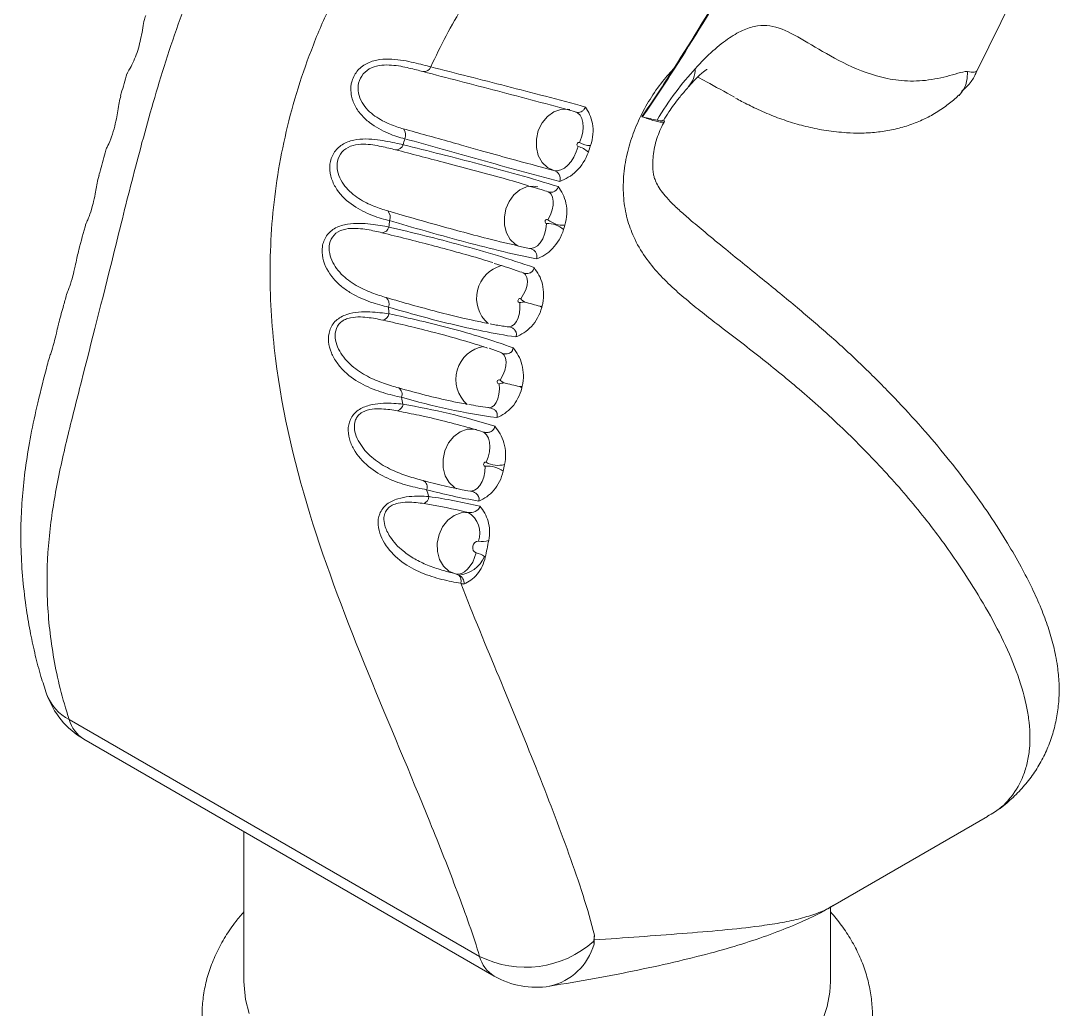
# Paper-space layout '_Isometric' of a CAD drawing. Header units: millimetres. Extents: x -15 to 40.7, y -23.2 to 50.
# Drawn here: x -12.33 to 12.46, y 14.44 to 38.03 of the extents above; entities that cross this region are included whole.
import ezdxf

# ---------------------------------------------------------------- set-up
doc = ezdxf.new("R2010")
doc.units = ezdxf.units.MM

psp = doc.layouts.new('_Isometric')

# ---------------------------------------------------------------- linework, layer by layer
at = {"color": 7, "linetype": 'Continuous', "lineweight": 15}
for p, q in [((10.49, 36.829), (11.871, 39.623)), ((10.487, 36.83), (10.491, 36.832)), ((0.89, 35.866), (0.924, 35.856)), ((0.922, 35.851), (0.943, 35.845)), ((-0.181, 32.598), (-0.224, 32.606)), ((-0.161, 32.6), (-0.18, 32.602)), ((-1.148, 30.223), (-0.845, 30.107)), ((-1.343, 28.237), (-1.305, 28.226)), ((-1.306, 28.221), (-1.292, 28.216)), ((-1.595, 26.806), (-1.655, 26.814)), ((-1.577, 26.808), (-1.594, 26.809)), ((-1.999, 24.847), (-1.952, 24.834)), ((-11.169, 21.356), (-1.376, 15.703)), ((-10.818, 20.887), (-1.025, 15.233)), ((7.059, 16.909), (10.75, 19.04)), ((-7, 18.682), (-7, 15.106)), ((7, 15.106), (7, 16.881))]:
    psp.add_line(p, q, dxfattribs=at)
at = {"color": 8, "linetype": 'Continuous', "lineweight": 15}
for p, q in [((-3.567, 33.495), (-3.143, 33.374)), ((-3.199, 28.694), (-3.334, 28.722))]:
    psp.add_line(p, q, dxfattribs=at)
at = {"color": 8, "linetype": 'Continuous', "lineweight": 15, "flags": 128}
for points in [[(0.395, 34.461), (0.242, 34.532), (0.116, 34.653), (0.026, 34.815), (-0.021, 35.006), (-0.021, 35.21), (0.025, 35.413), (0.115, 35.598), (0.241, 35.751), (0.394, 35.861), (0.562, 35.919), (0.731, 35.921), (0.776, 35.912)], [(0.944, 35.845), (0.963, 35.834), (1.022, 35.778), (1.065, 35.701), (1.091, 35.607), (1.098, 35.497), (1.086, 35.378), (1.056, 35.253), (1.009, 35.127)], [(-0.466, 32.662), (-0.528, 32.699), (-0.647, 32.817), (-0.734, 32.972), (-0.781, 33.153), (-0.785, 33.347), (-0.747, 33.542), (-0.668, 33.723), (-0.555, 33.878), (-0.415, 33.995), (-0.258, 34.067), (-0.095, 34.089), (0.015, 34.073)], [(0.289, 33.936), (0.329, 33.894), (0.366, 33.821), (0.383, 33.732), (0.38, 33.63), (0.356, 33.519), (0.313, 33.402), (0.252, 33.286)], [(-0.158, 32.598), (-0.145, 32.599), (-0.067, 32.619), (0.007, 32.665), (0.073, 32.735), (0.13, 32.827), (0.175, 32.937), (0.207, 33.061), (0.224, 33.194)], [(-0.304, 32), (-0.281, 31.973), (-0.248, 31.903), (-0.235, 31.818), (-0.244, 31.721), (-0.274, 31.615), (-0.325, 31.505), (-0.393, 31.395)], [(-0.657, 30.729), (-0.616, 30.743), (-0.551, 30.788), (-0.497, 30.857), (-0.455, 30.947), (-0.427, 31.055), (-0.414, 31.176), (-0.417, 31.307)], [(-0.823, 30.086), (-0.792, 30.052), (-0.757, 29.981), (-0.743, 29.894), (-0.749, 29.794), (-0.776, 29.686), (-0.823, 29.572), (-0.888, 29.459)], [(-1.132, 28.797), (-1.093, 28.81), (-1.03, 28.855), (-0.978, 28.923), (-0.938, 29.012), (-0.913, 29.119), (-0.903, 29.24), (-0.909, 29.37)], [(-1.921, 26.862), (-1.978, 26.894), (-2.106, 27.013), (-2.198, 27.174), (-2.247, 27.364), (-2.249, 27.568), (-2.205, 27.771), (-2.117, 27.958), (-1.992, 28.113), (-1.84, 28.225), (-1.672, 28.286), (-1.502, 28.29), (-1.451, 28.279)], [(-1.291, 28.217), (-1.27, 28.204), (-1.211, 28.149), (-1.167, 28.072), (-1.141, 27.977), (-1.133, 27.867), (-1.143, 27.747), (-1.173, 27.621), (-1.219, 27.495)], [(-1.574, 26.807), (-1.501, 26.827), (-1.43, 26.872), (-1.367, 26.942), (-1.315, 27.034), (-1.276, 27.144), (-1.25, 27.267), (-1.24, 27.4)]]:
    psp.add_lwpolyline(points, dxfattribs=at)
at = {"color": 7, "linetype": 'Continuous', "lineweight": 15, "flags": 128}
for points in [[(0.395, 34.461), (0.476, 34.454), (0.562, 34.473), (0.648, 34.517), (0.731, 34.585), (0.808, 34.675), (0.876, 34.782), (0.933, 34.903), (0.976, 35.033)], [(1.009, 35.127), (0.992, 35.131), (0.976, 35.127), (0.961, 35.114), (0.951, 35.097), (0.947, 35.076), (0.951, 35.057), (0.961, 35.042), (0.976, 35.033)], [(0.252, 33.286), (0.237, 33.292), (0.22, 33.291), (0.205, 33.282), (0.193, 33.266), (0.187, 33.246), (0.187, 33.226), (0.195, 33.209), (0.208, 33.198), (0.224, 33.194)], [(-0.393, 31.395), (-0.406, 31.403), (-0.422, 31.404), (-0.438, 31.397), (-0.451, 31.384), (-0.459, 31.366), (-0.461, 31.346), (-0.457, 31.328), (-0.447, 31.314), (-0.433, 31.307), (-0.417, 31.307)], [(-0.888, 29.459), (-0.902, 29.466), (-0.918, 29.466), (-0.933, 29.459), (-0.946, 29.445), (-0.953, 29.427), (-0.955, 29.407), (-0.95, 29.389), (-0.94, 29.376), (-0.925, 29.369), (-0.909, 29.37)], [(-1.219, 27.495), (-1.234, 27.499), (-1.251, 27.495), (-1.265, 27.483), (-1.275, 27.467), (-1.279, 27.447), (-1.277, 27.428), (-1.269, 27.412), (-1.256, 27.402), (-1.24, 27.4)], [(-1.952, 24.834), (-2.107, 24.899), (-2.236, 25.016), (-2.33, 25.175), (-2.382, 25.363), (-2.387, 25.566), (-2.344, 25.77), (-2.259, 25.957), (-2.136, 26.114), (-1.986, 26.229), (-1.819, 26.293), (-1.649, 26.3)], [(-1.403, 25.61), (-1.446, 25.605), (-1.487, 25.581), (-1.519, 25.541), (-1.537, 25.492), (-1.54, 25.439), (-1.526, 25.391), (-1.498, 25.355), (-1.459, 25.336)], [(-1.952, 24.834), (-1.882, 24.827), (-1.808, 24.844), (-1.734, 24.883), (-1.663, 24.943), (-1.598, 25.022), (-1.541, 25.116), (-1.494, 25.222), (-1.459, 25.336)], [(-6.873, 14.339), (-6.961, 14.678), (-6.998, 15.02), (-7, 15.106)], [(7, 15.106), (6.986, 14.849), (6.923, 14.508), (6.81, 14.171)]]:
    psp.add_lwpolyline(points, dxfattribs=at)
at = {"color": 7, "linetype": 'Continuous', "lineweight": 15}
for centre, radius, start, end in [((-2.702, 36.993), 0.174, 260.7148, 340.0275), ((3.198, 36.834), 0.0846, 33.7955, 46.1963), ((-3.353, 35.31), 0.213, 334.0659, 42.3844), ((-3.368, 35.13), 0.176, 265.373, 342.3864), ((-3.713, 33.349), 0.206, 335.42, 45.2371), ((-3.715, 33.156), 0.182, 272.4452, 345.4953), ((-3.731, 31.277), 0.197, 336.8053, 49.7558), ((-3.725, 31.075), 0.19, 281.1374, 348.9854), ((-3.411, 29.117), 0.185, 338.041, 55.6715), ((-3.401, 28.91), 0.199, 289.7313, 352.4616), ((-2.804, 26.905), 0.176, 338.8028, 61.264), ((-2.793, 26.697), 0.207, 295.9408, 354.9538), ((-1.96, 25.8), 0.589, 341.1684, 58.1381), ((-1.931, 25.528), 0.726, 274.4784, 337.1271), ((-2.022, 24.665), 0.203, 343.6643, 43.1394), ((-9.818, 22.619), 2, 198.9278, 240.0027), ((-0.279, 17.89), 2.447, 243.3525, 311.8218), ((1.428, 15.923), 0.186, 111.3257, 113.8215), ((1.465, 15.896), 0.204, 121.0434, 123.3908), ((-0.025, 16.965), 2, 240.0027, 279.2752)]:
    psp.add_arc(centre, radius, start, end, dxfattribs=at)
at = {"color": 8, "linetype": 'Continuous', "lineweight": 15}
for centre, radius, start, end in [((3.093, 36.898), 0.677, 319.0791, 359.3688), ((-0.644, 31.415), 0.804, 105.0729, 228.4322), ((-1.148, 29.476), 0.796, 98.9038, 228.9642), ((-10.659, 22.35), 1.118, 199.9965, 242.8491), ((-10.408, 21.559), 0.788, 194.9506, 238.6411), ((-0.012, 16.377), 1.419, 282.5393, 344.4666), ((-0.616, 15.906), 0.788, 194.9506, 238.6411)]:
    psp.add_arc(centre, radius, start, end, dxfattribs=at)
at = {"color": 7, "linetype": 'Continuous', "lineweight": 15}
for points, knots in [([(-2.322, 46.65), (-2.851, 46.272), (-3.367, 45.857), (-4.37, 44.937), (-4.856, 44.432), (-5.556, 43.592), (-5.784, 43.3), (-6.216, 42.703), (-6.422, 42.397), (-6.816, 41.768), (-7.004, 41.446), (-7.361, 40.787), (-7.532, 40.448), (-8.006, 39.435), (-8.279, 38.757), (-8.644, 37.742), (-8.758, 37.403), (-8.972, 36.735), (-9.071, 36.406), (-9.354, 35.434), (-9.521, 34.807), (-9.833, 33.591), (-9.976, 33.01), (-10.387, 31.354), (-10.641, 30.359), (-10.997, 28.961), (-11.112, 28.512), (-11.322, 27.637), (-11.417, 27.21), (-11.572, 26.358), (-11.632, 25.933), (-11.701, 25.071), (-11.71, 24.632), (-11.669, 23.733), (-11.618, 23.275), (-11.495, 22.572), (-11.445, 22.335), (-11.325, 21.852), (-11.255, 21.607), (-11.169, 21.356)], [0, 0, 0, 0, 0.0625, 0.0625, 0.125, 0.125, 0.15625, 0.15625, 0.1875, 0.1875, 0.21875, 0.21875, 0.25, 0.25, 0.3125, 0.3125, 0.34375, 0.34375, 0.375, 0.375, 0.4375, 0.4375, 0.5, 0.5, 0.625, 0.625, 0.6875, 0.6875, 0.75, 0.75, 0.8125, 0.8125, 0.875, 0.875, 0.9375, 0.9375, 0.96875, 0.96875, 1, 1, 1, 1]), ([(-1.376, 15.703), (-1.447, 15.945), (-1.531, 16.198), (-1.711, 16.716), (-1.809, 16.981), (-2.113, 17.787), (-2.332, 18.344), (-3.025, 20.053), (-3.535, 21.243), (-4.539, 23.703), (-5.032, 24.976), (-5.823, 27.563), (-6.128, 28.878), (-6.351, 30.902), (-6.386, 31.589), (-6.362, 32.971), (-6.303, 33.663), (-6.084, 35.043), (-5.924, 35.733), (-5.599, 36.774), (-5.476, 37.121), (-5.207, 37.805), (-5.06, 38.143), (-4.741, 38.812), (-4.569, 39.143), (-4.199, 39.798), (-4.002, 40.122), (-3.388, 41.057), (-2.946, 41.642), (-2.24, 42.467), (-1.996, 42.734), (-1.499, 43.248), (-1.247, 43.491), (-0.485, 44.188), (0.034, 44.606), (0.562, 44.984)], [0, 0, 0, 0, 0.03125, 0.03125, 0.0625, 0.0625, 0.125, 0.125, 0.25, 0.25, 0.375, 0.375, 0.5, 0.5, 0.5625, 0.5625, 0.625, 0.625, 0.6875, 0.6875, 0.71875, 0.71875, 0.75, 0.75, 0.78125, 0.78125, 0.8125, 0.8125, 0.875, 0.875, 0.90625, 0.90625, 0.9375, 0.9375, 1, 1, 1, 1]), ([(1.356, 42.036), (0.976, 41.713), (0.601, 41.362), (0.051, 40.787), (-0.131, 40.589), (-0.482, 40.182), (-0.654, 39.973), (-1.154, 39.329), (-1.469, 38.878), (-2.053, 37.923), (-2.313, 37.433), (-2.539, 36.933)], [0, 0, 0, 0, 0.25, 0.25, 0.375, 0.375, 0.5, 0.5, 0.75, 0.75, 1, 1, 1, 1]), ([(-9.345, 38.156), (-9.352, 38.138), (-9.376, 38.082), (-9.402, 37.925), (-9.44, 37.709), (-9.489, 37.481), (-9.553, 37.261), (-9.636, 37.054), (-9.732, 36.869), (-9.79, 36.788), (-9.787, 36.768), (-9.787, 36.768)], [0, 0, 0, 0, 0.052466, 0.1680616, 0.2804939, 0.3838326, 0.4936367, 0.6200056, 0.7704466, 0.9951172, 1, 1, 1, 1]), ([(3.771, 36.89), (3.916, 37.052), (4.057, 37.193), (4.329, 37.436), (4.461, 37.539), (4.71, 37.707), (4.827, 37.771), (5.049, 37.866), (5.155, 37.896), (5.462, 37.941), (5.649, 37.908), (6.036, 37.759), (6.238, 37.642), (6.682, 37.377), (6.925, 37.229), (7.466, 36.948), (7.764, 36.814), (8.266, 36.671), (8.441, 36.634), (8.809, 36.593), (9.002, 36.589), (9.391, 36.621), (9.586, 36.659), (9.865, 36.731), (9.955, 36.758), (10.124, 36.803), (10.203, 36.822), (10.269, 36.826)], [0, 0, 0, 0, 0.0625, 0.0625, 0.125, 0.125, 0.1875, 0.1875, 0.25, 0.25, 0.375, 0.375, 0.5, 0.5, 0.625, 0.625, 0.75, 0.75, 0.8125, 0.8125, 0.875, 0.875, 0.9375, 0.9375, 0.96875, 0.96875, 1, 1, 1, 1]), ([(-3.162, 35.217), (-3.281, 35.246), (-3.415, 35.288), (-3.705, 35.412), (-3.859, 35.494), (-4.074, 35.661), (-4.143, 35.725), (-4.266, 35.867), (-4.32, 35.947), (-4.404, 36.119), (-4.433, 36.213), (-4.455, 36.406), (-4.448, 36.505), (-4.393, 36.692), (-4.345, 36.779), (-4.215, 36.924), (-4.133, 36.983), (-3.954, 37.067), (-3.856, 37.093), (-3.661, 37.121), (-3.562, 37.122), (-3.278, 37.107), (-3.101, 37.071), (-2.791, 36.999), (-2.653, 36.962), (-2.539, 36.933)], [0, 0, 0, 0, 0.125, 0.125, 0.25, 0.25, 0.3125, 0.3125, 0.375, 0.375, 0.4375, 0.4375, 0.5, 0.5, 0.5625, 0.5625, 0.625, 0.625, 0.6875, 0.6875, 0.75, 0.75, 0.875, 0.875, 1, 1, 1, 1]), ([(-2.73, 36.821), (-2.826, 36.846), (-2.937, 36.876), (-3.185, 36.934), (-3.324, 36.963), (-3.551, 36.98), (-3.632, 36.981), (-3.794, 36.964), (-3.877, 36.945), (-4.029, 36.877), (-4.099, 36.827), (-4.207, 36.702), (-4.244, 36.627), (-4.282, 36.468), (-4.281, 36.387), (-4.251, 36.228), (-4.221, 36.154), (-4.103, 35.951), (-3.99, 35.843), (-3.755, 35.676), (-3.633, 35.614), (-3.402, 35.517), (-3.294, 35.481), (-3.196, 35.454)], [0, 0, 0, 0, 0.125, 0.125, 0.25, 0.25, 0.3125, 0.3125, 0.375, 0.375, 0.4375, 0.4375, 0.5, 0.5, 0.5625, 0.5625, 0.625, 0.625, 0.75, 0.75, 0.875, 0.875, 1, 1, 1, 1]), ([(-2.539, 36.933), (-1.948, 36.783), (-1.347, 36.63), (-0.117, 36.314), (0.51, 36.151), (1.148, 35.975)], [0, 0, 0, 0, 0.5, 0.5, 1, 1, 1, 1]), ([(-9.792, 36.77), (-9.838, 36.612), (-9.891, 36.433), (-9.938, 36.262), (-9.944, 36.241)], [0, 0, 0, 0, 0.881373, 1, 1, 1, 1]), ([(0.89, 35.866), (0.268, 36.039), (-0.345, 36.2), (-1.552, 36.516), (-2.146, 36.67), (-2.73, 36.821)], [0, 0, 0, 0, 0.5, 0.5, 1, 1, 1, 1]), ([(2.496, 35.746), (2.627, 35.932), (2.757, 36.119), (3.01, 36.503), (3.133, 36.7), (3.257, 36.895)], [0, 0, 0, 0, 0.5, 0.5, 1, 1, 1, 1]), ([(3.269, 36.881), (3.145, 36.688), (3.021, 36.494), (2.77, 36.113), (2.642, 35.926), (2.514, 35.74)], [0, 0, 0, 0, 0.5, 0.5, 1, 1, 1, 1]), ([(2.86, 35.658), (3.001, 35.9), (3.151, 36.123), (3.458, 36.532), (3.616, 36.719), (3.771, 36.89)], [0, 0, 0, 0, 0.5, 0.5, 1, 1, 1, 1]), ([(3.609, 36.457), (3.613, 36.463), (3.669, 36.529), (3.759, 36.622), (3.873, 36.733), (3.963, 36.81), (4.026, 36.857), (4.057, 36.876), (4.053, 36.874), (4.052, 36.873)], [0, 0, 0, 0, 0.01783, 0.212077, 0.378457, 0.555888, 0.738384, 0.923794, 1, 1, 1, 1]), ([(4.711, 36.21), (4.478, 36.337), (4.163, 36.508), (3.899, 36.653), (3.831, 36.69)], [0, 0, 0, 0, 0.742803, 1, 1, 1, 1]), ([(10.127, 36.352), (10.127, 36.352), (10.126, 36.351), (10.129, 36.353), (10.135, 36.359), (10.143, 36.364), (10.153, 36.372), (10.168, 36.385), (10.189, 36.402), (10.257, 36.461), (10.33, 36.54), (10.4, 36.642), (10.449, 36.736), (10.474, 36.793), (10.489, 36.827)], [0, 0, 0, 0, 0.00147, 0.056374, 0.079193, 0.099106, 0.118254, 0.138859, 0.183838, 0.226835, 0.523255, 0.74573, 0.84472, 1, 1, 1, 1]), ([(3.013, 35.656), (3.055, 35.724), (3.137, 35.855), (3.263, 36.035), (3.402, 36.215), (3.517, 36.351), (3.592, 36.434), (3.607, 36.452)], [0, 0, 0, 0, 0.213806, 0.411786, 0.629416, 0.921371, 1, 1, 1, 1]), ([(-9.94, 36.24), (-9.953, 36.188), (-9.978, 36.086), (-10.01, 35.89), (-10.048, 35.671), (-10.104, 35.426), (-10.191, 35.172), (-10.264, 35.02), (-10.299, 34.955), (-10.298, 34.944), (-10.298, 34.944)], [0, 0, 0, 0, 0.105569, 0.208595, 0.305406, 0.438052, 0.610408, 0.838447, 0.991336, 1, 1, 1, 1]), ([(4.734, 36.188), (4.781, 36.162), (4.932, 36.08), (5.232, 35.93), (5.622, 35.76), (6.038, 35.611), (6.459, 35.494), (6.908, 35.406), (7.323, 35.361), (7.723, 35.348), (8.087, 35.367), (8.456, 35.423), (8.81, 35.515), (9.138, 35.638), (9.455, 35.794), (9.738, 35.981), (9.941, 36.14), (10.037, 36.235), (10.057, 36.255)], [0, 0, 0, 0, 0.037506, 0.121069, 0.210973, 0.293493, 0.374234, 0.453398, 0.539592, 0.594912, 0.658412, 0.716809, 0.774238, 0.83103, 0.881428, 0.936792, 0.986942, 1, 1, 1, 1]), ([(10.068, 36.253), (10.089, 36.278), (10.111, 36.304), (10.136, 36.343), (10.136, 36.344)], [0, 0, 0, 0, 0.979102, 1, 1, 1, 1]), ([(1.272, 35.054), (1.334, 35.235), (1.347, 35.423), (1.305, 35.66), (1.281, 35.731), (1.221, 35.86), (1.185, 35.919), (1.148, 35.975)], [0, 0, 0, 0, 0.5, 0.5, 0.75, 0.75, 1, 1, 1, 1]), ([(2.496, 35.746), (2.5, 35.745), (2.582, 35.715), (2.725, 35.666), (2.88, 35.624), (2.979, 35.61), (3.038, 35.616), (3.034, 35.641), (3.032, 35.655)], [0, 0, 0, 0, 0.009606, 0.221274, 0.432974, 0.617467, 0.801993, 1, 1, 1, 1]), ([(10.932, 19.162), (10.942, 19.167), (11.068, 19.244), (11.285, 19.426), (11.573, 19.705), (11.821, 20.015), (12.029, 20.346), (12.197, 20.697), (12.324, 21.063), (12.41, 21.441), (12.456, 21.83), (12.46, 22.224), (12.426, 22.588), (12.375, 22.876), (12.305, 23.189), (12.195, 23.567), (12.024, 24.026), (11.808, 24.508), (11.538, 25.028), (11.205, 25.605), (10.795, 26.249), (10.313, 26.931), (9.777, 27.624), (9.182, 28.327), (8.526, 29.042), (7.808, 29.765), (7.042, 30.475), (6.239, 31.163), (5.389, 31.86), (4.632, 32.469), (4.04, 32.956), (3.66, 33.274), (3.381, 33.519), (3.174, 33.718), (3.016, 33.895), (2.906, 34.047), (2.834, 34.182), (2.795, 34.28), (2.773, 34.378), (2.757, 34.508), (2.755, 34.67), (2.771, 34.859), (2.809, 35.064), (2.869, 35.27), (2.945, 35.463), (3.007, 35.576), (3.037, 35.63)], [0, 0, 0, 0, 0.001444, 0.019071, 0.036384, 0.053469, 0.070413, 0.087284, 0.104167, 0.121152, 0.13833, 0.155789, 0.173605, 0.185847, 0.196951, 0.219013, 0.242131, 0.267516, 0.295754, 0.32777, 0.366705, 0.40676, 0.448425, 0.491847, 0.537182, 0.584559, 0.634421, 0.681656, 0.733214, 0.790919, 0.822425, 0.847063, 0.864807, 0.882235, 0.897746, 0.912046, 0.926232, 0.936978, 0.944399, 0.95208, 0.960055, 0.968329, 0.976741, 0.984988, 0.99285, 1, 1, 1, 1]), ([(3.005, 35.661), (3, 35.653), (2.99, 35.64), (2.935, 35.643), (2.885, 35.653), (2.86, 35.658)], [0, 0, 0, 0, 0.38871, 0.692505, 1, 1, 1, 1]), ([(-3.525, 33.263), (-3.65, 33.292), (-3.788, 33.332), (-4.083, 33.447), (-4.24, 33.523), (-4.535, 33.723), (-4.676, 33.851), (-4.833, 34.085), (-4.877, 34.171), (-4.936, 34.349), (-4.953, 34.445), (-4.949, 34.632), (-4.93, 34.727), (-4.85, 34.897), (-4.79, 34.974), (-4.639, 35.094), (-4.549, 35.138), (-4.357, 35.195), (-4.257, 35.208), (-3.966, 35.218), (-3.784, 35.192), (-3.463, 35.134), (-3.321, 35.102), (-3.2, 35.076)], [0, 0, 0, 0, 0.125, 0.125, 0.25, 0.25, 0.375, 0.375, 0.4375, 0.4375, 0.5, 0.5, 0.5625, 0.5625, 0.625, 0.625, 0.6875, 0.6875, 0.75, 0.75, 0.875, 0.875, 1, 1, 1, 1]), ([(0.541, 34.2), (-0.107, 34.364), (-0.737, 34.54), (-1.969, 34.885), (-2.571, 35.056), (-3.162, 35.217)], [0, 0, 0, 0, 0.5, 0.5, 1, 1, 1, 1]), ([(-3.383, 34.954), (-3.483, 34.979), (-3.596, 35.008), (-3.852, 35.061), (-3.995, 35.087), (-4.232, 35.087), (-4.315, 35.08), (-4.479, 35.035), (-4.557, 34.996), (-4.68, 34.887), (-4.725, 34.817), (-4.775, 34.667), (-4.781, 34.588), (-4.758, 34.355), (-4.686, 34.209), (-4.498, 33.969), (-4.38, 33.872), (-4.14, 33.717), (-4.015, 33.657), (-3.781, 33.561), (-3.67, 33.525), (-3.567, 33.495)], [0, 0, 0, 0, 0.125, 0.125, 0.25, 0.25, 0.3125, 0.3125, 0.375, 0.375, 0.4375, 0.4375, 0.5, 0.5, 0.625, 0.625, 0.75, 0.75, 0.875, 0.875, 1, 1, 1, 1]), ([(-0.207, 34.098), (-0.41, 34.158), (-0.856, 34.289), (-1.535, 34.472), (-2.396, 34.7), (-3.006, 34.857), (-3.383, 34.954)], [0, 0, 0, 0, 0.187343, 0.411765, 0.636219, 1, 1, 1, 1]), ([(-3.2, 35.076), (-2.605, 34.927), (-1.998, 34.774), (-0.762, 34.448), (-0.134, 34.275), (0.501, 34.076)], [0, 0, 0, 0, 0.5, 0.5, 1, 1, 1, 1]), ([(-1.809, 35.067), (-1.66, 35.025), (-1.274, 34.916), (-0.544, 34.711), (0.048, 34.553), (0.395, 34.461)], [0, 0, 0, 0, 0.207762, 0.537117, 1, 1, 1, 1]), ([(-10.298, 34.944), (-10.341, 34.786), (-10.396, 34.581), (-10.449, 34.386), (-10.461, 34.341)], [0, 0, 0, 0, 0.7697587, 1, 1, 1, 1]), ([(1.22, 34.901), (1.159, 34.722), (1.055, 34.562), (0.872, 34.384), (0.808, 34.337), (0.676, 34.258), (0.607, 34.227), (0.541, 34.2)], [0, 0, 0, 0, 0.5, 0.5, 0.75, 0.75, 1, 1, 1, 1]), ([(0.541, 34.2), (0.56, 34.254), (0.552, 34.316), (0.495, 34.412), (0.448, 34.447), (0.395, 34.461)], [0, 0, 0, 0, 0.5, 0.5, 1, 1, 1, 1]), ([(-10.458, 34.34), (-10.467, 34.309), (-10.489, 34.229), (-10.517, 34.074), (-10.555, 33.871), (-10.607, 33.629), (-10.669, 33.431), (-10.721, 33.299), (-10.756, 33.225), (-10.761, 33.205), (-10.763, 33.196)], [0, 0, 0, 0, 0.061977, 0.158139, 0.253043, 0.398967, 0.602936, 0.742821, 0.887285, 1, 1, 1, 1]), ([(-0.173, 34.082), (-0.083, 34.056), (0.061, 34.015), (0.207, 33.968), (0.263, 33.95)], [0, 0, 0, 0, 0.61947, 1, 1, 1, 1]), ([(0.66, 33.152), (0.714, 33.332), (0.72, 33.519), (0.669, 33.758), (0.644, 33.829), (0.579, 33.961), (0.54, 34.02), (0.501, 34.076)], [0, 0, 0, 0, 0.5, 0.5, 0.75, 0.75, 1, 1, 1, 1]), ([(0.259, 33.949), (0.268, 33.946), (0.282, 33.942), (0.284, 33.939), (0.285, 33.938)], [0, 0, 0, 0, 0.663457, 1, 1, 1, 1]), ([(-0.019, 32.348), (-0.632, 32.473), (-1.23, 32.622), (-2.397, 32.936), (-2.967, 33.1), (-3.525, 33.263)], [0, 0, 0, 0, 0.5, 0.5, 1, 1, 1, 1]), ([(-3.143, 33.374), (-2.896, 33.303), (-2.44, 33.171), (-1.756, 32.984), (-1.034, 32.794), (-0.518, 32.674), (-0.224, 32.606)], [0, 0, 0, 0, 0.261973, 0.48455, 0.707164, 1, 1, 1, 1]), ([(-10.77, 33.198), (-10.829, 32.981), (-10.891, 32.754), (-10.949, 32.541), (-10.951, 32.532)], [0, 0, 0, 0, 0.958872, 1, 1, 1, 1]), ([(-3.55, 31.2), (-3.682, 31.229), (-3.825, 31.268), (-4.127, 31.373), (-4.288, 31.442), (-4.517, 31.579), (-4.592, 31.629), (-4.734, 31.745), (-4.802, 31.81), (-4.983, 32.02), (-5.078, 32.189), (-5.136, 32.459), (-5.141, 32.553), (-5.114, 32.734), (-5.082, 32.823), (-4.974, 32.978), (-4.899, 33.042), (-4.724, 33.136), (-4.627, 33.164), (-4.432, 33.196), (-4.335, 33.2), (-4.151, 33.197), (-4.063, 33.189), (-3.814, 33.161), (-3.667, 33.134), (-3.539, 33.111)], [0, 0, 0, 0, 0.125, 0.125, 0.25, 0.25, 0.3125, 0.3125, 0.375, 0.375, 0.5, 0.5, 0.5625, 0.5625, 0.625, 0.625, 0.6875, 0.6875, 0.75, 0.75, 0.8125, 0.8125, 0.875, 0.875, 1, 1, 1, 1]), ([(-3.707, 32.975), (-3.813, 33.001), (-3.931, 33.028), (-4.13, 33.061), (-4.201, 33.071), (-4.349, 33.081), (-4.429, 33.082), (-4.592, 33.062), (-4.677, 33.04), (-4.825, 32.955), (-4.884, 32.892), (-4.954, 32.751), (-4.967, 32.673), (-4.965, 32.521), (-4.949, 32.444), (-4.898, 32.3), (-4.862, 32.231), (-4.778, 32.103), (-4.729, 32.044), (-4.57, 31.88), (-4.447, 31.791), (-4.198, 31.647), (-4.07, 31.59), (-3.828, 31.496), (-3.712, 31.459), (-3.604, 31.427)], [0, 0, 0, 0, 0.125, 0.125, 0.1875, 0.1875, 0.25, 0.25, 0.3125, 0.3125, 0.375, 0.375, 0.4375, 0.4375, 0.5, 0.5, 0.5625, 0.5625, 0.625, 0.625, 0.75, 0.75, 0.875, 0.875, 1, 1, 1, 1]), ([(-1.061, 32.261), (-1.149, 32.289), (-1.438, 32.381), (-1.926, 32.515), (-2.524, 32.677), (-3.119, 32.829), (-3.511, 32.926), (-3.707, 32.975)], [0, 0, 0, 0, 0.098314, 0.323714, 0.549154, 0.774566, 1, 1, 1, 1]), ([(-3.539, 33.111), (-2.975, 32.977), (-2.402, 32.836), (-1.245, 32.522), (-0.661, 32.35), (-0.077, 32.143)], [0, 0, 0, 0, 0.5, 0.5, 1, 1, 1, 1]), ([(0.63, 33.053), (0.576, 32.875), (0.481, 32.715), (0.305, 32.536), (0.243, 32.487), (0.114, 32.407), (0.047, 32.375), (-0.019, 32.348)], [0, 0, 0, 0, 0.5, 0.5, 0.75, 0.75, 1, 1, 1, 1]), ([(-10.947, 32.531), (-10.947, 32.529), (-10.963, 32.479), (-10.99, 32.352), (-11.035, 32.144), (-11.093, 31.895), (-11.153, 31.707), (-11.202, 31.589), (-11.214, 31.557), (-11.22, 31.541)], [0, 0, 0, 0, 0.004456, 0.100002, 0.2203032, 0.389723, 0.6411308, 0.8188485, 1, 1, 1, 1]), ([(-1.028, 32.244), (-0.852, 32.191), (-0.619, 32.12), (-0.386, 32.035), (-0.328, 32.014)], [0, 0, 0, 0, 0.752288, 1, 1, 1, 1]), ([(-0.333, 32.014), (-0.321, 32.008), (-0.305, 32), (-0.307, 32.002), (-0.307, 32.002)], [0, 0, 0, 0, 0.819637, 1, 1, 1, 1]), ([(0.116, 31.221), (0.163, 31.4), (0.162, 31.584), (0.104, 31.824), (0.076, 31.896), (0.007, 32.028), (-0.035, 32.087), (-0.077, 32.143)], [0, 0, 0, 0, 0.5, 0.5, 0.75, 0.75, 1, 1, 1, 1]), ([(-11.222, 31.541), (-11.249, 31.441), (-11.315, 31.202), (-11.377, 30.977), (-11.413, 30.846)], [0, 0, 0, 0, 0.417072, 1, 1, 1, 1]), ([(-3.604, 31.427), (-3.403, 31.369), (-3.001, 31.253), (-2.252, 31.053), (-1.639, 30.901), (-1.224, 30.821), (-1.162, 30.809)], [0, 0, 0, 0, 0.253213, 0.506478, 0.926127, 1, 1, 1, 1]), ([(0.076, 31.217), (0.074, 31.218), (0.072, 31.218), (0.07, 31.219), (0.008, 31.236), (-0.054, 31.253), (-0.115, 31.27), (-0.177, 31.287), (-0.238, 31.304), (-0.3, 31.321), (-0.302, 31.322), (-0.303, 31.322), (-0.305, 31.323)], [-0.0000073626, -0.0000073626, -0.0000073626, -0.0000073626, 0, 0, 0, 0.0002378785, 0.0002378785, 0.0002378785, 0.0004757583, 0.0004757583, 0.0004757583, 0.0004831381, 0.0004831381, 0.0004831381, 0.0004831381]), ([(-3.24, 29.047), (-3.377, 29.076), (-3.525, 29.111), (-3.834, 29.207), (-3.997, 29.269), (-4.312, 29.433), (-4.464, 29.534), (-4.665, 29.727), (-4.726, 29.796), (-4.832, 29.945), (-4.878, 30.027), (-4.948, 30.196), (-4.971, 30.283), (-4.988, 30.465), (-4.98, 30.556), (-4.924, 30.73), (-4.873, 30.812), (-4.732, 30.943), (-4.642, 30.992), (-4.453, 31.056), (-4.356, 31.072), (-4.17, 31.088), (-4.08, 31.088), (-3.825, 31.078), (-3.673, 31.059), (-3.538, 31.039)], [0, 0, 0, 0, 0.125, 0.125, 0.25, 0.25, 0.375, 0.375, 0.4375, 0.4375, 0.5, 0.5, 0.5625, 0.5625, 0.625, 0.625, 0.6875, 0.6875, 0.75, 0.75, 0.8125, 0.8125, 0.875, 0.875, 1, 1, 1, 1]), ([(-0.512, 30.487), (-1.039, 30.566), (-1.556, 30.674), (-2.569, 30.919), (-3.065, 31.056), (-3.55, 31.2)], [0, 0, 0, 0, 0.5, 0.5, 1, 1, 1, 1]), ([(-3.538, 31.039), (-3.048, 30.937), (-2.555, 30.822), (-1.565, 30.558), (-1.069, 30.409), (-0.576, 30.229)], [0, 0, 0, 0, 0.5, 0.5, 1, 1, 1, 1]), ([(0.108, 31.194), (0.062, 31.017), (-0.026, 30.859), (-0.195, 30.678), (-0.255, 30.628), (-0.381, 30.546), (-0.447, 30.514), (-0.512, 30.487)], [0, 0, 0, 0, 0.5, 0.5, 0.75, 0.75, 1, 1, 1, 1]), ([(-11.411, 30.846), (-11.419, 30.819), (-11.444, 30.728), (-11.485, 30.546), (-11.544, 30.301), (-11.599, 30.12), (-11.637, 30.023), (-11.642, 30.004), (-11.643, 29.997)], [0, 0, 0, 0, 0.054005, 0.185097, 0.377597, 0.676168, 0.892524, 1, 1, 1, 1]), ([(-3.688, 30.889), (-3.8, 30.914), (-3.923, 30.938), (-4.129, 30.961), (-4.202, 30.966), (-4.355, 30.962), (-4.437, 30.954), (-4.559, 30.917), (-4.599, 30.9), (-4.672, 30.855), (-4.705, 30.827), (-4.785, 30.732), (-4.812, 30.656), (-4.829, 30.504), (-4.819, 30.428), (-4.781, 30.283), (-4.751, 30.213), (-4.639, 30.012), (-4.537, 29.896), (-4.306, 29.696), (-4.18, 29.615), (-3.922, 29.48), (-3.791, 29.427), (-3.54, 29.338), (-3.42, 29.302), (-3.307, 29.27)], [0, 0, 0, 0, 0.125, 0.125, 0.1875, 0.1875, 0.25, 0.25, 0.28125, 0.28125, 0.3125, 0.3125, 0.375, 0.375, 0.4375, 0.4375, 0.5, 0.5, 0.625, 0.625, 0.75, 0.75, 0.875, 0.875, 1, 1, 1, 1]), ([(-1.185, 30.222), (-1.275, 30.251), (-1.698, 30.39), (-2.328, 30.562), (-3.073, 30.75), (-3.483, 30.843), (-3.688, 30.889)], [0, 0, 0, 0, 0.1069066, 0.505836, 0.7528912, 1, 1, 1, 1]), ([(-0.683, 30.727), (-0.731, 30.733), (-0.881, 30.752), (-1.026, 30.782), (-1.126, 30.802)], [0, 0, 0, 0, 0.3176, 1, 1, 1, 1]), ([(-0.661, 30.729), (-0.663, 30.728), (-0.666, 30.726), (-0.679, 30.73), (-0.682, 30.731)], [0, 0, 0, 0, 0.7124874, 1, 1, 1, 1]), ([(-11.644, 29.998), (-11.661, 29.937), (-11.76, 29.575), (-11.914, 28.962), (-12.086, 28.169), (-12.207, 27.454), (-12.285, 26.777), (-12.326, 26.101), (-12.327, 25.409), (-12.284, 24.698), (-12.204, 24.026), (-12.101, 23.43), (-11.986, 22.898), (-11.86, 22.419), (-11.756, 22.108), (-11.709, 21.968)], [0, 0, 0, 0, 0.024593, 0.147123, 0.250738, 0.343563, 0.429131, 0.510848, 0.597238, 0.684003, 0.769632, 0.838122, 0.897599, 0.953996, 1, 1, 1, 1]), ([(-0.848, 30.097), (-0.841, 30.094), (-0.828, 30.09), (-0.827, 30.089), (-0.827, 30.089)], [0, 0, 0, 0, 0.565575, 1, 1, 1, 1]), ([(-0.359, 29.311), (-0.318, 29.488), (-0.322, 29.67), (-0.386, 29.909), (-0.416, 29.981), (-0.489, 30.114), (-0.532, 30.173), (-0.576, 30.229)], [0, 0, 0, 0, 0.5, 0.5, 0.75, 0.75, 1, 1, 1, 1]), ([(-3.307, 29.27), (-3.098, 29.212), (-2.679, 29.098), (-2.133, 28.967), (-1.794, 28.902), (-1.671, 28.879)], [0, 0, 0, 0, 0.389221, 0.778631, 1, 1, 1, 1]), ([(-0.369, 29.27), (-0.41, 29.095), (-0.493, 28.937), (-0.656, 28.755), (-0.714, 28.705), (-0.838, 28.622), (-0.904, 28.589), (-0.968, 28.562)], [0, 0, 0, 0, 0.5, 0.5, 0.75, 0.75, 1, 1, 1, 1]), ([(-0.417, 29.303), (-0.419, 29.303), (-0.421, 29.304), (-0.423, 29.304), (-0.484, 29.318), (-0.546, 29.332), (-0.607, 29.347), (-0.668, 29.361), (-0.729, 29.375), (-0.79, 29.389), (-0.792, 29.389), (-0.794, 29.39), (-0.796, 29.39)], [-0.0000074414, -0.0000074414, -0.0000074414, -0.0000074414, 0, 0, 0, 0.0002337212, 0.0002337212, 0.0002337212, 0.0004674434, 0.0004674434, 0.0004674434, 0.0004749084, 0.0004749084, 0.0004749084, 0.0004749084]), ([(-2.64, 26.841), (-2.78, 26.868), (-2.93, 26.9), (-3.243, 26.986), (-3.408, 27.041), (-3.728, 27.189), (-3.884, 27.28), (-4.166, 27.512), (-4.29, 27.65), (-4.424, 27.887), (-4.46, 27.971), (-4.507, 28.144), (-4.517, 28.234), (-4.502, 28.413), (-4.476, 28.502), (-4.373, 28.661), (-4.298, 28.728), (-4.125, 28.824), (-4.03, 28.854), (-3.846, 28.891), (-3.756, 28.9), (-3.497, 28.91), (-3.344, 28.898), (-3.204, 28.883)], [0, 0, 0, 0, 0.125, 0.125, 0.25, 0.25, 0.375, 0.375, 0.5, 0.5, 0.5625, 0.5625, 0.625, 0.625, 0.6875, 0.6875, 0.75, 0.75, 0.8125, 0.8125, 0.875, 0.875, 1, 1, 1, 1]), ([(-3.334, 28.722), (-3.45, 28.744), (-3.575, 28.764), (-3.787, 28.773), (-3.86, 28.772), (-4.016, 28.752), (-4.099, 28.732), (-4.211, 28.669), (-4.245, 28.642), (-4.301, 28.579), (-4.322, 28.543), (-4.365, 28.433), (-4.369, 28.355), (-4.34, 28.132), (-4.27, 27.993), (-4.093, 27.747), (-3.981, 27.639), (-3.74, 27.456), (-3.611, 27.381), (-3.347, 27.257), (-3.214, 27.207), (-2.959, 27.124), (-2.835, 27.09), (-2.719, 27.059)], [0, 0, 0, 0, 0.125, 0.125, 0.1875, 0.1875, 0.25, 0.25, 0.28125, 0.28125, 0.3125, 0.3125, 0.375, 0.375, 0.5, 0.5, 0.625, 0.625, 0.75, 0.75, 0.875, 0.875, 1, 1, 1, 1]), ([(-1.148, 28.798), (-1.159, 28.8), (-1.323, 28.818), (-1.484, 28.85), (-1.635, 28.879)], [0, 0, 0, 0, 0.065356, 1, 1, 1, 1]), ([(-1.13, 28.798), (-1.13, 28.797), (-1.131, 28.796), (-1.144, 28.798), (-1.149, 28.799)], [0, 0, 0, 0, 0.65858, 1, 1, 1, 1]), ([(-1.343, 28.237), (-1.382, 28.249), (-1.619, 28.32), (-2.07, 28.443), (-2.649, 28.584), (-3.031, 28.66), (-3.199, 28.694)], [0, 0, 0, 0, 0.063677, 0.385063, 0.728677, 1, 1, 1, 1]), ([(-0.78, 27.441), (-0.742, 27.617), (-0.75, 27.798), (-0.817, 28.036), (-0.848, 28.109), (-0.924, 28.241), (-0.968, 28.301), (-1.014, 28.356)], [0, 0, 0, 0, 0.5, 0.5, 0.75, 0.75, 1, 1, 1, 1]), ([(-0.814, 27.283), (-0.851, 27.108), (-0.93, 26.95), (-1.088, 26.767), (-1.145, 26.716), (-1.267, 26.632), (-1.333, 26.599), (-1.397, 26.571)], [0, 0, 0, 0, 0.5, 0.5, 0.75, 0.75, 1, 1, 1, 1]), ([(-1.827, 24.608), (-1.969, 24.633), (-2.121, 24.662), (-2.435, 24.741), (-2.601, 24.792), (-2.924, 24.928), (-3.082, 25.013), (-3.374, 25.228), (-3.506, 25.357), (-3.71, 25.654), (-3.784, 25.825), (-3.803, 26.091), (-3.793, 26.183), (-3.725, 26.354), (-3.664, 26.434), (-3.509, 26.555), (-3.418, 26.596), (-3.236, 26.652), (-3.147, 26.667), (-2.886, 26.694), (-2.73, 26.689), (-2.586, 26.678)], [0, 0, 0, 0, 0.125, 0.125, 0.25, 0.25, 0.375, 0.375, 0.5, 0.5, 0.625, 0.625, 0.6875, 0.6875, 0.75, 0.75, 0.8125, 0.8125, 0.875, 0.875, 1, 1, 1, 1]), ([(-1.649, 26.3), (-1.592, 26.291), (-1.532, 26.296), (-1.425, 26.344), (-1.379, 26.389), (-1.367, 26.447)], [0, 0, 0, 0, 0.5, 0.5, 1, 1, 1, 1]), ([(-1.158, 25.632), (-1.126, 25.787), (-1.134, 25.946), (-1.213, 26.229), (-1.286, 26.348), (-1.367, 26.447)], [0, 0, 0, 0, 0.5, 0.5, 1, 1, 1, 1]), ([(-1.24, 25.23), (-1.272, 25.075), (-1.341, 24.935), (-1.524, 24.716), (-1.636, 24.641), (-1.749, 24.588)], [0, 0, 0, 0, 0.5, 0.5, 1, 1, 1, 1]), ([(-1.261, 25.246), (-1.26, 25.245), (-1.259, 25.244), (-1.258, 25.243), (-1.252, 25.239), (-1.246, 25.235), (-1.24, 25.23)], [0, 0, 0, 0, 0.00000562769, 0.00000562769, 0.00000562769, 0.00003179298, 0.00003179298, 0.00003179298, 0.00003179298]), ([(-1.749, 24.588), (-1.74, 24.633), (-1.751, 24.679), (-1.8, 24.754), (-1.835, 24.783), (-1.874, 24.804)], [0, 0, 0, 0, 0.5, 0.5, 1, 1, 1, 1]), ([(-1.827, 24.608), (-1.528, 23.848), (-1.217, 23.101), (-0.608, 21.633), (-0.31, 20.912), (0.252, 19.501), (0.516, 18.81), (0.877, 17.809), (0.99, 17.48), (1.197, 16.833), (1.29, 16.515), (1.363, 16.208)], [0, 0, 0, 0, 0.25, 0.25, 0.5, 0.5, 0.75, 0.75, 0.875, 0.875, 1, 1, 1, 1]), ([(0.296, 14.992), (0.653, 15.052), (1.367, 15.171), (2.395, 15.371), (3.349, 15.58), (4.207, 15.796), (4.961, 16.017), (5.631, 16.246), (6.223, 16.486), (6.691, 16.702), (6.956, 16.855), (7.053, 16.911)], [0, 0, 0, 0, 0.143671, 0.286982, 0.425406, 0.549176, 0.661362, 0.76506, 0.861282, 0.948952, 1, 1, 1, 1]), ([(-7, 16.763), (-7.065, 16.69), (-7.229, 16.502), (-7.447, 16.18), (-7.655, 15.804), (-7.814, 15.418), (-7.926, 15.028), (-7.99, 14.636), (-8.007, 14.244), (-7.979, 13.856), (-7.907, 13.472), (-7.79, 13.096), (-7.631, 12.727), (-7.428, 12.368), (-7.183, 12.02), (-6.896, 11.684), (-6.569, 11.363), (-6.202, 11.058), (-5.798, 10.773), (-5.36, 10.508), (-4.891, 10.266), (-4.395, 10.049), (-3.875, 9.856), (-3.335, 9.688), (-2.776, 9.547), (-2.203, 9.432), (-1.618, 9.345), (-1.025, 9.284), (-0.426, 9.251), (0.175, 9.245), (0.774, 9.267), (1.37, 9.316), (1.959, 9.392), (2.537, 9.496), (3.102, 9.626), (3.65, 9.782), (4.18, 9.965), (4.687, 10.173), (5.17, 10.406), (5.625, 10.663), (6.049, 10.944), (6.438, 11.248), (6.79, 11.573), (7.102, 11.917), (7.37, 12.277), (7.592, 12.651), (7.767, 13.033), (7.894, 13.422), (7.974, 13.814), (8.007, 14.206), (7.993, 14.596), (7.935, 14.981), (7.833, 15.36), (7.688, 15.732), (7.499, 16.094), (7.273, 16.443), (7.09, 16.661), (7, 16.77)], [0, 0, 0, 0, 0.012028, 0.030695, 0.04906, 0.067084, 0.084774, 0.102178, 0.119374, 0.136464, 0.153532, 0.170674, 0.187986, 0.205545, 0.2234, 0.241563, 0.26001, 0.278689, 0.297535, 0.316482, 0.335474, 0.354465, 0.373431, 0.392363, 0.411258, 0.430118, 0.448949, 0.467756, 0.486549, 0.505335, 0.524123, 0.542918, 0.561731, 0.580568, 0.599439, 0.618352, 0.637315, 0.656331, 0.675402, 0.694523, 0.71368, 0.732832, 0.751925, 0.770889, 0.789642, 0.808112, 0.82625, 0.844046, 0.861537, 0.878791, 0.895904, 0.912971, 0.930077, 0.947324, 0.964795, 0.98255, 1, 1, 1, 1]), ([(1.353, 16.093), (1.356, 16.12), (1.358, 16.147), (1.36, 16.174), (1.361, 16.185), (1.362, 16.196), (1.363, 16.208)], [0, 0, 0, 0, 0.0000972574, 0.0000972574, 0.0000972574, 0.0001376591, 0.0001376591, 0.0001376591, 0.0001376591]), ([(1.363, 16.208), (1.363, 16.19), (1.362, 16.153), (1.361, 16.116), (1.361, 16.096)], [0.795444925, 0.795444925, 0.795444925, 0.795444925, 0.796701418, 0.798111819, 0.798111819, 0.798111819, 0.798111819]), ([(1.353, 16.066), (1.352, 16.07), (1.352, 16.073), (1.352, 16.077), (1.352, 16.081), (1.352, 16.086), (1.353, 16.09), (1.353, 16.091), (1.353, 16.092), (1.353, 16.093)], [0, 0, 0, 0, 0.00001351564, 0.00001351564, 0.00001351564, 0.00003071563, 0.00003071563, 0.00003071563, 0.00003391287, 0.00003391287, 0.00003391287, 0.00003391287]), ([(1.353, 16.066), (1.353, 16.061), (1.353, 16.055), (1.354, 16.049), (1.354, 16.032), (1.355, 16.014), (1.355, 15.997)], [0, 0, 0, 0, 0.00002225184, 0.00002225184, 0.00002225184, 0.00009315377, 0.00009315377, 0.00009315377, 0.00009315377]), ([(1.355, 15.997), (1.357, 16.015), (1.358, 16.033), (1.359, 16.051), (1.359, 16.057), (1.359, 16.064), (1.36, 16.071)], [-0.00006880344, -0.00006880344, -0.00006880344, -0.00006880344, 0, 0, 0, 0.00002485209, 0.00002485209, 0.00002485209, 0.00002485209])]:
    psp.add_open_spline(points, degree=3, knots=knots, dxfattribs=at)
for points in [[(3.257, 36.895), (4.184, 38.333), (5.047, 39.823), (5.841, 41.375)], [(5.853, 41.371), (5.059, 39.815), (4.196, 38.322), (3.269, 36.881)], [(2.514, 35.74), (2.509, 35.741), (2.503, 35.743), (2.496, 35.746)], [(2.86, 35.658), (2.752, 35.683), (2.638, 35.71), (2.514, 35.74)], [(-3.162, 35.217), (-3.175, 35.17), (-3.188, 35.123), (-3.2, 35.076)], [(0.976, 35.033), (1.065, 35.009), (1.147, 34.965), (1.22, 34.901)], [(1.272, 35.054), (1.179, 35.057), (1.09, 35.082), (1.009, 35.127)], [(1.272, 35.054), (1.255, 35.003), (1.237, 34.952), (1.22, 34.901)], [(-3.525, 33.263), (-3.53, 33.212), (-3.534, 33.162), (-3.539, 33.111)], [(0.66, 33.152), (0.511, 33.145), (0.37, 33.191), (0.252, 33.286)], [(0.224, 33.194), (0.372, 33.198), (0.513, 33.149), (0.63, 33.053)], [(0.66, 33.152), (0.65, 33.119), (0.64, 33.086), (0.63, 33.053)], [(-0.417, 31.307), (-0.379, 31.315), (-0.342, 31.321), (-0.305, 31.323)], [(-0.305, 31.323), (-0.336, 31.344), (-0.365, 31.368), (-0.393, 31.395)], [(-3.55, 31.2), (-3.547, 31.146), (-3.543, 31.093), (-3.538, 31.039)], [(0.116, 31.221), (0.102, 31.219), (0.089, 31.218), (0.076, 31.217)], [(0.076, 31.217), (0.087, 31.21), (0.098, 31.202), (0.108, 31.194)], [(0.116, 31.221), (0.113, 31.212), (0.111, 31.203), (0.108, 31.194)], [(-0.909, 29.37), (-0.871, 29.38), (-0.834, 29.387), (-0.796, 29.39)], [(-0.796, 29.39), (-0.828, 29.41), (-0.859, 29.433), (-0.888, 29.459)], [(-0.359, 29.311), (-0.378, 29.307), (-0.398, 29.305), (-0.417, 29.303)], [(-0.417, 29.303), (-0.4, 29.293), (-0.385, 29.282), (-0.369, 29.27)], [(-0.359, 29.311), (-0.363, 29.297), (-0.366, 29.284), (-0.369, 29.27)], [(-3.24, 29.047), (-3.228, 28.993), (-3.216, 28.938), (-3.204, 28.883)], [(-0.968, 28.562), (-1.745, 28.663), (-2.503, 28.837), (-3.24, 29.047)], [(-3.204, 28.883), (-2.471, 28.757), (-1.739, 28.586), (-1.014, 28.356)], [(-1.24, 27.4), (-1.086, 27.415), (-0.938, 27.374), (-0.814, 27.283)], [(-0.78, 27.441), (-0.932, 27.404), (-1.085, 27.423), (-1.219, 27.495)], [(-0.78, 27.441), (-0.791, 27.388), (-0.802, 27.336), (-0.814, 27.283)], [(-2.719, 27.059), (-2.368, 26.966), (-2.013, 26.883), (-1.655, 26.814)], [(-2.64, 26.841), (-2.622, 26.787), (-2.604, 26.732), (-2.586, 26.678)], [(-1.397, 26.571), (-1.816, 26.641), (-2.231, 26.733), (-2.64, 26.841)], [(-2.586, 26.678), (-2.177, 26.621), (-1.771, 26.543), (-1.367, 26.447)], [(-1.649, 26.3), (-1.999, 26.383), (-2.35, 26.453), (-2.702, 26.51)], [(-1.158, 25.632), (-1.24, 25.607), (-1.322, 25.599), (-1.403, 25.61)], [(-1.158, 25.632), (-1.185, 25.498), (-1.213, 25.364), (-1.24, 25.23)], [(-1.459, 25.336), (-1.388, 25.319), (-1.322, 25.289), (-1.261, 25.246)], [(-1.874, 24.804), (-1.899, 24.818), (-1.925, 24.827), (-1.952, 24.834)], [(-1.749, 24.588), (-1.775, 24.595), (-1.801, 24.601), (-1.827, 24.608)], [(1.36, 16.071), (1.36, 16.079), (1.36, 16.088), (1.361, 16.096)]]:
    psp.add_open_spline(points, degree=3, dxfattribs=at)
at = {"color": 8, "linetype": 'Continuous', "lineweight": 15}
for points, knots in [([(10.746, 19.047), (10.803, 19.078), (11.029, 19.202), (11.34, 19.51), (11.582, 19.927), (11.702, 20.323), (11.772, 20.771), (11.756, 21.24), (11.648, 21.864), (11.451, 22.518), (11.092, 23.328), (10.652, 24.134), (10.084, 25.041), (9.366, 26.039), (8.472, 27.107), (7.492, 28.128), (6.474, 29.063), (5.449, 29.91), (4.505, 30.632), (3.773, 31.194), (3.262, 31.632), (2.898, 31.988), (2.565, 32.391), (2.307, 32.831), (2.135, 33.307), (2.051, 33.793), (2.049, 34.317), (2.13, 34.84), (2.283, 35.349), (2.493, 35.826), (2.757, 36.276), (3.018, 36.631), (3.193, 36.825), (3.257, 36.895)], [0, 0, 0, 0, 0.011489, 0.046142, 0.081744, 0.10112, 0.12064, 0.16057, 0.178061, 0.220107, 0.262586, 0.305831, 0.349203, 0.409868, 0.470768, 0.532235, 0.593857, 0.65011, 0.706421, 0.751574, 0.77419, 0.796857, 0.819541, 0.842606, 0.861042, 0.880058, 0.898552, 0.91777, 0.93523, 0.953228, 0.971178, 0.989569, 1, 1, 1, 1]), ([(10.063, 36.249), (10.104, 36.296), (10.188, 36.391), (10.259, 36.587), (10.266, 36.746), (10.269, 36.826)], [0, 0, 0, 0, 0.327266, 0.662294, 1, 1, 1, 1]), ([(10.269, 36.826), (10.331, 36.814), (10.448, 36.792), (10.475, 36.818), (10.487, 36.83)], [0, 0, 0, 0, 0.52275, 1, 1, 1, 1]), ([(0.924, 35.856), (0.933, 35.853), (0.962, 35.842), (1.016, 35.848), (1.076, 35.874), (1.123, 35.918), (1.14, 35.957), (1.148, 35.975)], [0, 0, 0, 0, 0.1076115, 0.3423484, 0.5737381, 0.8016916, 1, 1, 1, 1]), ([(-3.196, 35.454), (-2.824, 35.351), (-2.366, 35.224), (-1.896, 35.091), (-1.809, 35.067)], [0, 0, 0, 0, 0.813619, 1, 1, 1, 1]), ([(0.263, 33.95), (0.265, 33.949), (0.287, 33.939), (0.336, 33.938), (0.402, 33.952), (0.458, 33.99), (0.489, 34.036), (0.498, 34.066), (0.501, 34.076)], [0, 0, 0, 0, 0.015391, 0.248703, 0.474366, 0.692096, 0.905634, 1, 1, 1, 1]), ([(-0.019, 32.348), (-0.016, 32.357), (-0.006, 32.387), (-0.005, 32.443), (-0.031, 32.508), (-0.081, 32.56), (-0.134, 32.591), (-0.17, 32.596), (-0.181, 32.598)], [0, 0, 0, 0, 0.081059, 0.272548, 0.47015, 0.679657, 0.900644, 1, 1, 1, 1]), ([(-0.328, 32.014), (-0.306, 32.008), (-0.26, 31.995), (-0.19, 32.004), (-0.132, 32.034), (-0.104, 32.069), (-0.085, 32.104), (-0.081, 32.125), (-0.077, 32.143)], [0, 0, 0, 0, 0.211614, 0.431635, 0.637277, 0.807083, 0.836081, 1, 1, 1, 1]), ([(-0.512, 30.487), (-0.506, 30.504), (-0.495, 30.538), (-0.498, 30.578), (-0.51, 30.616), (-0.524, 30.64), (-0.555, 30.676), (-0.602, 30.707), (-0.653, 30.728), (-0.682, 30.729), (-0.683, 30.729)], [0, 0, 0, 0, 0.152706, 0.305511, 0.341108, 0.507478, 0.538765, 0.755077, 0.989732, 1, 1, 1, 1]), ([(-0.849, 30.1), (-0.846, 30.099), (-0.818, 30.085), (-0.761, 30.078), (-0.69, 30.084), (-0.646, 30.106), (-0.615, 30.132), (-0.599, 30.153), (-0.582, 30.189), (-0.579, 30.211), (-0.576, 30.229)], [0, 0, 0, 0, 0.026702, 0.258277, 0.471217, 0.624448, 0.665249, 0.814518, 0.849657, 1, 1, 1, 1]), ([(-0.968, 28.562), (-0.962, 28.578), (-0.951, 28.611), (-0.954, 28.651), (-0.967, 28.688), (-0.982, 28.712), (-1.015, 28.747), (-1.066, 28.781), (-1.12, 28.792), (-1.149, 28.798)], [0, 0, 0, 0, 0.149858, 0.294236, 0.336522, 0.494335, 0.53457, 0.75642, 1, 1, 1, 1]), ([(-1.305, 28.226), (-1.289, 28.22), (-1.247, 28.206), (-1.174, 28.206), (-1.104, 28.226), (-1.064, 28.255), (-1.038, 28.286), (-1.024, 28.311), (-1.017, 28.338), (-1.015, 28.349), (-1.014, 28.356)], [0, 0, 0, 0, 0.134613, 0.366217, 0.577204, 0.723898, 0.767636, 0.907464, 0.947906, 1, 1, 1, 1]), ([(-1.397, 26.571), (-1.395, 26.577), (-1.388, 26.6), (-1.387, 26.629), (-1.395, 26.668), (-1.406, 26.694), (-1.435, 26.733), (-1.483, 26.772), (-1.544, 26.8), (-1.584, 26.805), (-1.595, 26.806)], [0, 0, 0, 0, 0.0521018, 0.2047468, 0.2390309, 0.3984174, 0.43778, 0.6614706, 0.910153, 1, 1, 1, 1]), ([(-2.702, 26.51), (-2.828, 26.528), (-3.017, 26.554), (-3.29, 26.534), (-3.45, 26.482), (-3.528, 26.429), (-3.581, 26.377), (-3.606, 26.342), (-3.643, 26.268), (-3.669, 26.155), (-3.64, 25.951), (-3.5, 25.667), (-3.243, 25.395), (-2.925, 25.181), (-2.607, 25.031), (-2.289, 24.922), (-2.091, 24.871), (-1.999, 24.847)], [0, 0, 0, 0, 0.130297, 0.194472, 0.233049, 0.260751, 0.263335, 0.28944, 0.292654, 0.329507, 0.383026, 0.468509, 0.598643, 0.694959, 0.79321, 0.903903, 1, 1, 1, 1]), ([(1.361, 16.096), (1.722, 16.121), (2.444, 16.171), (3.47, 16.247), (4.436, 16.328), (5.205, 16.41), (5.795, 16.499), (6.241, 16.591), (6.635, 16.711), (6.909, 16.817), (7.03, 16.898), (7.056, 16.915)], [0, 0, 0, 0, 0.149141, 0.298473, 0.448682, 0.599392, 0.692331, 0.785495, 0.879435, 0.973681, 1, 1, 1, 1])]:
    psp.add_open_spline(points, degree=3, knots=knots, dxfattribs=at)

doc.saveas('drawing.dxf')
